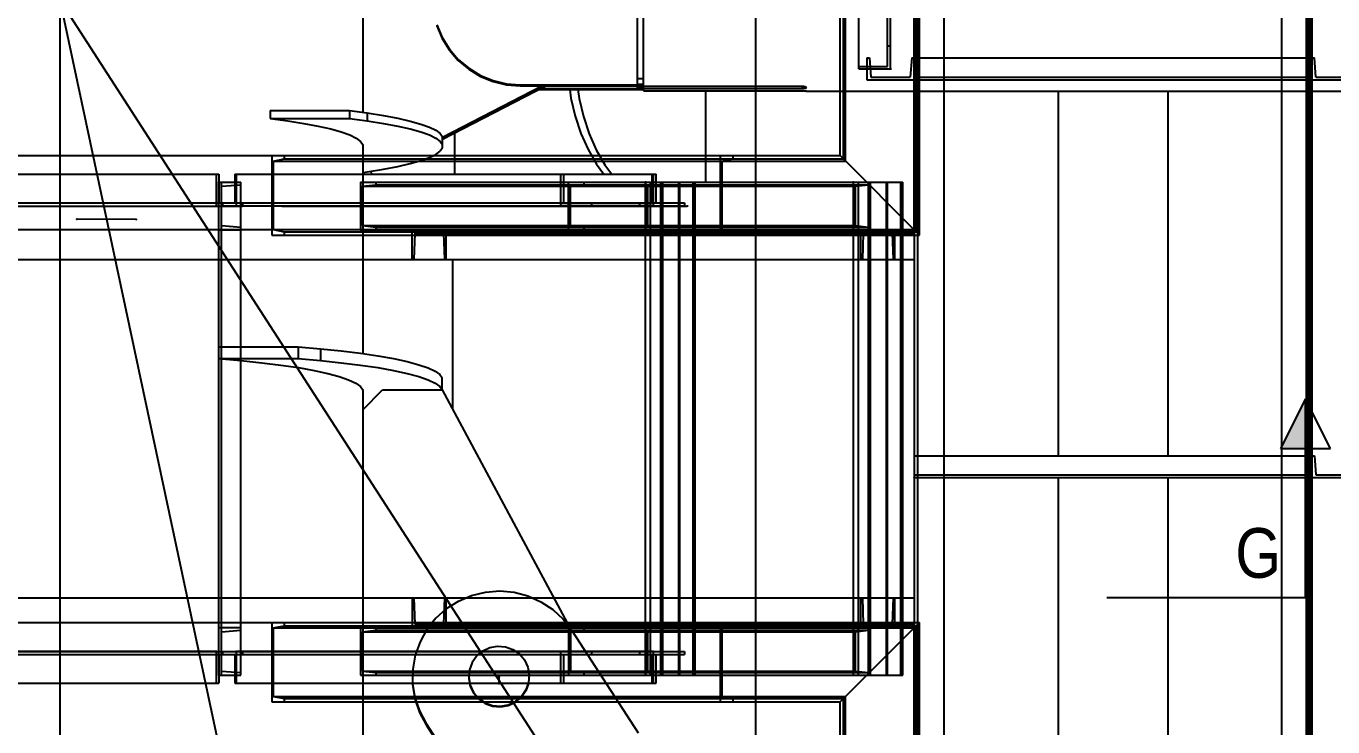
# Model space of a CAD drawing. Header units: millimetres. Extents: x 150209.93 to 150215.05, y 136675.65 to 136679.93.
# Drawn here: x 150213.5068 to 150213.5725, y 136678.7424 to 136678.7776 of the extents above; entities that cross this region are included whole.
import ezdxf

# ---------------------------------------------------------------- set-up
doc = ezdxf.new("R2010")
doc.units = ezdxf.units.MM
doc.header["$LTSCALE"] = 0.25
for name, pattern in [('CENTER', [50.8, 31.75, -6.35, 6.35, -6.35]), ('XKITLINE00', [0]), ('XKITLINE02', [4, 2, -2]), ('XKITLINE03', [6, 3, -1, 1, -1])]:
    doc.linetypes.add(name, pattern=pattern)
doc.styles.add('ARIAL', font='arial.ttf')
doc.styles.add('ROMANS', font='romans.shx')
doc.dimstyles.new('MD300', dxfattribs={"dimtxt": 2.5, "dimasz": 2.5, "dimexe": 1, "dimexo": 1, "dimgap": 0.5, "dimtad": 1, "dimdec": 1, "dimlfac": 50, "dimrnd": 0.5, "dimdsep": 46, "dimtxsty": 'ROMANS', "dimcen": 1, "dimclrd": 146, "dimclre": 146, "dimclrt": 30, "dimadec": 1, "dimazin": 2, "dimtfac": 1, "dimtdec": 1, "dimtmove": 0, "dimatfit": 1, "dimfxl": 1, "dimtolj": 1, "dimtzin": 0, "dimlwd": -1, "dimlwe": -1, "dimarcsym": 0})

# ---------------------------------------------------------------- blocks, each defined once
blk = doc.blocks.new('çatıı')
at = {"color": 8, "linetype": 'CENTER'}
for p, q in [((23075, 16877.2), (23075, 15209.12)), ((22900, 16010.75), (22900, 14354.32)), ((22900, 15740.27), (23075, 14920.27)), ((22900, 15740.27), (23430, 14920.27)), ((22919.2, 15685.17), (22904.3, 15685.25)), ((23010.5, 15568.49), (23010.5, 15570.14))]:
    blk.add_line(p, q, dxfattribs=at)
at = {"color": 116, "linetype": 'XKITLINE02', "true_color": 0x136734}
for p, q in [((23097.15, 15700.4), (23097.15, 16090.12)), ((23115, 15406.22), (23115, 16090.89)), ((23115.45, 15682.1), (23115.45, 16090.12)), ((23115.85, 15406.22), (23115.85, 16090.89)), ((23122.5, 15406.22), (23122.5, 16090.89)), ((23214.13, 15406.22), (23214.13, 16090.89)), ((23214.53, 15406.22), (23214.53, 16090.12)), ((23214.98, 15406.22), (23214.98, 16090.89)), ((23097.68, 15699.87), (23097.68, 16090.06)), ((23114.92, 15682.64), (23114.92, 16090.06)), ((23215.06, 15406.22), (23215.06, 16090.06)), ((23207.48, 15406.22), (23207.48, 16028.83)), ((23122.5, 15406.22), (23122.5, 15976.69)), ((23108.2, 15723.61), (23108.2, 15826.28)), ((23109, 15723.03), (23109, 15826.28)), ((23101, 15723.03), (23101, 15821.06)), ((23096.3, 15717.45), (23096.3, 15763.1)), ((23116.3, 15717.45), (23116.3, 15763.1)), ((23122.5, 15717.45), (23122.5, 15763.1)), ((23207.48, 15406.22), (23207.48, 15763.1)), ((23213.68, 15717.45), (23213.68, 15763.1)), ((23108.2, 15728.83), (23109, 15728.83)), ((23103, 15725.78), (23103.68, 15725.78)), ((23103, 15725.78), (23103, 15720.28)), ((23103, 15725.78), (23103, 15720.28)), ((23103.68, 15725.78), (23104.06, 15720.98)), ((23103.68, 15725.78), (23104.06, 15720.98)), ((23114.32, 15725.78), (23113.94, 15720.98)), ((23114.32, 15725.78), (23113.94, 15720.98)), ((23114.32, 15725.78), (23115, 15725.78)), ((23115, 15725.78), (23115, 15720.28)), ((23115, 15725.78), (23115, 15720.28)), ((23115, 15720.28), (23115, 15725.78)), ((23115, 15725.78), (23214.98, 15725.78)), ((23214.98, 15720.28), (23214.98, 15725.78)), ((23214.98, 15725.78), (23215.66, 15725.78)), ((23214.98, 15720.28), (23214.98, 15725.78)), ((23214.98, 15720.28), (23214.98, 15725.78)), ((23216.04, 15720.98), (23215.66, 15725.78)), ((23216.04, 15720.98), (23215.66, 15725.78)), ((23101, 15723.61), (23108.2, 15723.61)), ((23101, 15723.03), (23109, 15723.03)), ((23103, 15720.28), (23115, 15720.28)), ((23104.06, 15720.98), (23113.94, 15720.98)), ((23115, 15720.98), (23214.98, 15720.98)), ((23115, 15720.28), (23214.98, 15720.28)), ((23214.98, 15720.28), (23226.98, 15720.28)), ((23216.04, 15720.98), (23225.92, 15720.98)), ((22140, 15700.4), (22956.46, 15700.4)), ((22140, 15699.87), (22953.65, 15699.87)), ((22802.22, 15701.25), (22956.46, 15701.25)), ((22953.29, 15701.25), (22956.46, 15701.25)), ((22953.29, 15701.25), (22953.29, 15681.25)), ((22953.29, 15701.25), (22994.01, 15701.25)), ((22953.29, 15701.25), (22953.29, 15681.25)), ((22953.65, 15699.87), (22956.46, 15700.4)), ((22953.65, 15699.87), (22956.46, 15700.4)), ((22953.65, 15699.87), (22953.65, 15682.64)), ((22953.65, 15699.87), (22953.65, 15682.63)), ((22953.65, 15699.87), (23066.53, 15699.87)), ((22956.46, 15701.25), (22956.46, 15700.4)), ((22956.46, 15701.25), (22956.46, 15700.4)), ((22956.46, 15700.4), (23069.34, 15700.4)), ((22958.9, 15701.25), (22994.01, 15701.25)), ((23066.17, 15701.25), (23069.34, 15701.25)), ((23066.53, 15699.87), (23069.34, 15700.4)), ((23066.53, 15699.87), (23069.34, 15700.4)), ((23066.53, 15699.87), (23066.53, 15682.63)), ((23066.53, 15699.87), (23097.68, 15699.87)), ((23066.53, 15699.87), (23066.53, 15682.64)), ((23069.34, 15701.25), (23069.34, 15700.4)), ((23069.34, 15701.25), (23069.34, 15700.4)), ((23069.34, 15700.4), (23097.15, 15700.4)), ((23096.3, 15701.25), (23097.68, 15699.87)), ((22867.75, 15696.55), (22940.02, 15696.55)), ((22939.36, 15696.55), (22939.36, 15688.55)), ((22940.02, 15696.55), (22940.02, 15689.35)), ((22944.03, 15696.57), (22944.03, 15689.37)), ((22944.03, 15696.57), (23049.28, 15696.57)), ((22944.38, 15696.57), (22944.38, 15688.57)), ((22948.34, 15696.57), (23048.94, 15696.57)), ((23025.92, 15696.57), (23050.07, 15696.57)), ((23025.92, 15696.57), (23025.92, 15688.57)), ((23026.71, 15696.57), (23026.71, 15689.37)), ((23048.94, 15696.57), (23048.94, 15689.37)), ((23049.28, 15696.57), (23049.28, 15688.57)), ((23049.28, 15696.57), (23049.28, 15688.57)), ((23050.07, 15689.37), (23050.07, 15696.57)), ((22939.99, 15570.57), (22939.99, 15694.57)), ((22939.99, 15694.57), (22945.49, 15694.57)), ((22939.99, 15694.57), (22945.49, 15694.57)), ((22939.99, 15682.57), (22939.99, 15694.57)), ((22940.69, 15570.57), (22940.69, 15694.57)), ((22940.69, 15693.51), (22945.49, 15693.89)), ((22940.69, 15683.64), (22940.69, 15693.51)), ((22945.49, 15570.57), (22945.49, 15694.57)), ((22945.49, 15693.89), (22945.49, 15694.57)), ((22975.67, 15694.57), (23051.19, 15694.57)), ((22975.67, 15694.57), (22975.67, 15682.57)), ((22976.16, 15693.51), (22979.5, 15693.89)), ((22976.16, 15693.51), (22976.16, 15683.64)), ((22976.16, 15693.51), (23047.85, 15693.51)), ((22979.5, 15694.57), (22979.5, 15693.89)), ((22979.5, 15693.89), (23051.19, 15693.89)), ((23027.95, 15694.57), (23103.48, 15694.57)), ((23027.95, 15682.57), (23027.95, 15694.57)), ((23028.44, 15693.51), (23031.79, 15693.89)), ((23028.44, 15683.64), (23028.44, 15693.51)), ((23028.44, 15693.51), (23100.13, 15693.51)), ((23031.79, 15694.57), (23031.79, 15693.89)), ((23031.79, 15693.89), (23103.48, 15693.89)), ((23047.36, 15694.57), (23047.36, 15682.57)), ((23047.36, 15675.07), (23047.36, 15694.57)), ((23047.36, 15694.57), (23059.8, 15694.57)), ((23047.85, 15693.51), (23051.19, 15693.89)), ((23047.85, 15693.51), (23047.85, 15683.64)), ((23048.61, 15570.57), (23048.61, 15694.57)), ((23051.19, 15694.57), (23051.19, 15693.89)), ((23051.19, 15675.07), (23051.19, 15694.57)), ((23051.68, 15675.07), (23051.68, 15694.57)), ((23055.69, 15675.07), (23055.69, 15694.57)), ((23055.96, 15570.57), (23055.96, 15694.57)), ((23059.31, 15675.07), (23059.31, 15694.57)), ((23059.8, 15675.07), (23059.8, 15694.57)), ((23066.17, 15694.57), (23099.65, 15694.57)), ((23099.65, 15675.07), (23099.65, 15694.57)), ((23099.65, 15694.57), (23112.08, 15694.57)), ((23099.65, 15682.57), (23099.65, 15694.57)), ((23100.13, 15693.51), (23103.48, 15693.89)), ((23100.13, 15693.51), (23100.13, 15683.64)), ((23100.9, 15570.57), (23100.9, 15694.57)), ((23103.48, 15675.07), (23103.48, 15694.57)), ((23103.48, 15693.89), (23103.48, 15694.57)), ((23103.97, 15675.07), (23103.97, 15694.57)), ((23107.97, 15675.07), (23107.97, 15694.57)), ((23108.25, 15570.57), (23108.25, 15694.57)), ((23111.6, 15675.07), (23111.6, 15694.57)), ((23112.08, 15675.07), (23112.08, 15694.57)), ((22868.4, 15689.35), (22940.02, 15689.35)), ((22874.3, 15689.35), (22945.92, 15689.35)), ((22940.02, 15689.35), (22945.92, 15689.35)), ((22940.93, 15689.37), (22940.93, 15688.57)), ((22940.93, 15689.37), (23048.94, 15689.37)), ((22945.92, 15689.35), (22945.92, 15688.55)), ((23026.71, 15689.37), (23057.14, 15689.37)), ((23033.78, 15689.37), (23033.78, 15688.57)), ((23045.84, 15689.37), (23045.84, 15688.57)), ((23057.14, 15689.37), (23057.14, 15688.57)), ((22867.75, 15688.55), (22939.36, 15688.55)), ((22874.3, 15688.55), (22945.92, 15688.55)), ((22939.36, 15688.55), (22945.92, 15688.55)), ((22940.93, 15688.57), (23049.28, 15688.57)), ((22948.34, 15688.57), (23049.28, 15688.57)), ((23025.92, 15688.57), (23057.14, 15688.57)), ((22140, 15682.63), (22953.65, 15682.64)), ((22140, 15682.57), (22997.13, 15682.57)), ((22939.99, 15682.57), (22945.49, 15682.57)), ((22940.69, 15683.64), (22945.49, 15683.25)), ((22945.49, 15682.57), (22945.49, 15683.25)), ((22953.65, 15682.64), (22956.46, 15682.1)), ((22953.65, 15682.63), (23066.53, 15682.64)), ((22953.65, 15682.63), (22956.46, 15682.1)), ((22975.67, 15682.57), (23051.19, 15682.57)), ((22976.16, 15683.64), (22979.5, 15683.25)), ((22976.16, 15683.64), (23047.85, 15683.64)), ((22979.5, 15683.25), (22979.5, 15682.57)), ((22979.5, 15683.25), (23051.19, 15683.25)), ((22988.68, 15681.25), (22988.68, 15682.57)), ((22988.68, 15681.25), (22988.68, 15682.57)), ((22988.68, 15682.57), (23110.01, 15682.57)), ((22997.13, 15682.57), (22997.13, 15675.07)), ((22997.13, 15682.57), (22997.13, 15675.07)), ((23027.95, 15682.57), (23103.48, 15682.57)), ((23028.44, 15683.64), (23031.79, 15683.25)), ((23028.44, 15683.64), (23100.13, 15683.64)), ((23031.79, 15683.25), (23031.79, 15682.57)), ((23031.79, 15683.25), (23103.48, 15683.25)), ((23047.85, 15683.64), (23051.19, 15683.25)), ((23051.19, 15683.25), (23051.19, 15682.57)), ((23066.17, 15682.57), (23101.56, 15682.57)), ((23066.17, 15682.57), (23103.48, 15682.57)), ((23066.53, 15682.63), (23114.92, 15682.64)), ((23066.53, 15682.64), (23069.34, 15682.1)), ((23066.53, 15682.63), (23069.34, 15682.1)), ((23100.13, 15683.64), (23103.48, 15683.25)), ((23101.56, 15681.25), (23101.56, 15682.57)), ((23101.56, 15682.57), (23115.01, 15682.57)), ((23101.56, 15681.25), (23101.56, 15682.57)), ((23103.48, 15683.25), (23103.48, 15682.57)), ((23110.01, 15682.57), (23110.01, 15675.07)), ((23110.01, 15675.07), (23110.01, 15682.57)), ((23114.92, 15682.64), (23116.3, 15681.25)), ((23115.01, 15675.07), (23115.01, 15682.57)), ((23115.01, 15675.07), (23115.01, 15682.57)), ((22140, 15682.1), (22956.46, 15682.1)), ((22140, 15681.72), (22996.55, 15681.72)), ((22140, 15681.25), (22956.46, 15681.25)), ((22953.29, 15681.25), (23069.34, 15681.25)), ((22956.46, 15682.1), (22956.46, 15681.25)), ((22956.46, 15682.1), (22956.46, 15681.25)), ((22956.46, 15682.1), (23069.34, 15682.1)), ((22989.27, 15681.72), (22989.04, 15675.07)), ((22989.27, 15681.72), (22989.04, 15675.07)), ((22989.27, 15681.72), (23066.17, 15681.72)), ((22996.55, 15681.72), (22996.77, 15675.07)), ((22996.55, 15681.72), (22996.77, 15675.07)), ((23066.17, 15681.72), (23109.42, 15681.72)), ((23069.34, 15682.1), (23069.34, 15681.25)), ((23069.34, 15682.1), (23115.45, 15682.1)), ((23069.34, 15682.1), (23069.34, 15681.25)), ((23102.14, 15681.72), (23101.92, 15675.07)), ((23102.14, 15681.72), (23101.92, 15675.07)), ((23102.14, 15681.72), (23115.01, 15681.72)), ((23109.42, 15681.72), (23109.65, 15675.07)), ((23109.42, 15681.72), (23109.65, 15675.07)), ((22823.8, 15675.07), (22976.2, 15675.07)), ((22988.68, 15675.07), (22997.13, 15675.07)), ((22988.68, 15675.07), (22989.04, 15675.07)), ((22996.77, 15675.07), (23110.01, 15675.07)), ((23109.65, 15675.07), (23110.01, 15675.07)), ((23115, 15620.28), (23115, 15625.78)), ((23115, 15625.78), (23122.5, 15625.78)), ((23207.48, 15625.78), (23214.98, 15625.78)), ((23214.98, 15625.78), (23214.98, 15620.28)), ((23214.98, 15625.78), (23215.66, 15625.78)), ((23214.98, 15625.78), (23214.98, 15620.28)), ((23214.98, 15620.28), (23214.98, 15625.78)), ((23215.66, 15625.78), (23216.04, 15620.98)), ((23215.66, 15625.78), (23216.04, 15620.98)), ((23115, 15620.98), (23214.98, 15620.98)), ((23115, 15620.28), (23122.5, 15620.28)), ((23207.48, 15620.28), (23214.98, 15620.28)), ((23214.98, 15620.28), (23226.98, 15620.28)), ((23216.04, 15620.98), (23225.92, 15620.98)), ((22823.8, 15590.07), (22997.13, 15590.07)), ((22988.68, 15590.07), (22989.04, 15590.07)), ((22988.68, 15590.07), (22988.68, 15582.57)), ((22988.68, 15590.07), (23110.01, 15590.07)), ((22988.68, 15590.07), (23024.25, 15590.07)), ((22988.68, 15590.07), (22988.68, 15582.57)), ((22989.04, 15590.07), (22989.27, 15583.42)), ((22989.04, 15590.07), (22989.27, 15583.42)), ((22996.77, 15590.07), (22996.55, 15583.42)), ((22996.77, 15590.07), (22996.55, 15583.42)), ((22997.13, 15590.07), (22997.13, 15582.57)), ((22997.13, 15590.07), (22997.13, 15582.57)), ((23047.36, 15570.57), (23047.36, 15590.07)), ((23051.19, 15570.57), (23051.19, 15590.07)), ((23051.68, 15570.57), (23051.68, 15590.07)), ((23055.69, 15570.57), (23055.69, 15590.07)), ((23059.31, 15570.57), (23059.31, 15590.07)), ((23059.8, 15570.57), (23059.8, 15590.07)), ((23099.65, 15570.57), (23099.65, 15590.07)), ((23101.92, 15590.07), (23102.14, 15583.42)), ((23101.92, 15590.07), (23102.14, 15583.42)), ((23103.48, 15570.57), (23103.48, 15590.07)), ((23103.97, 15570.57), (23103.97, 15590.07)), ((23107.97, 15570.57), (23107.97, 15590.07)), ((23109.65, 15590.07), (23109.42, 15583.42)), ((23109.65, 15590.07), (23109.42, 15583.42)), ((23109.65, 15590.07), (23110.01, 15590.07)), ((23110.01, 15590.07), (23110.01, 15582.57)), ((23110.01, 15590.07), (23110.01, 15582.57)), ((23111.6, 15570.57), (23111.6, 15590.07)), ((23112.08, 15570.57), (23112.08, 15590.07)), ((23115.01, 15582.57), (23115.01, 15590.07)), ((22823.8, 15583.87), (22956.46, 15583.87)), ((22953.29, 15583.87), (22956.46, 15583.87)), ((22953.29, 15583.87), (22953.29, 15563.87)), ((22953.29, 15583.87), (23027.58, 15583.87)), ((22953.29, 15583.87), (22953.29, 15563.87)), ((22956.46, 15583.87), (22956.46, 15583.02)), ((22956.46, 15583.87), (22956.46, 15583.02)), ((22958.9, 15583.87), (23027.58, 15583.87)), ((23066.17, 15583.87), (23069.34, 15583.87)), ((23069.34, 15583.87), (23069.34, 15583.02)), ((23069.34, 15583.87), (23069.34, 15583.02)), ((23101.56, 15582.57), (23101.56, 15583.87)), ((23101.56, 15582.57), (23101.56, 15583.87)), ((23115, 15406.22), (23115, 15583.87)), ((23115.01, 15582.57), (23115.01, 15583.87)), ((22140, 15583.42), (22996.55, 15583.42)), ((22140, 15583.02), (22956.46, 15583.02)), ((22140, 15582.57), (22997.13, 15582.57)), ((22140, 15582.49), (22953.65, 15582.49)), ((22939.99, 15582.57), (22945.49, 15582.57)), ((22939.99, 15570.57), (22939.99, 15582.57)), ((22940.69, 15581.51), (22945.49, 15581.89)), ((22940.69, 15571.64), (22940.69, 15581.51)), ((22945.49, 15581.89), (22945.49, 15582.57)), ((22953.65, 15582.49), (22956.46, 15583.02)), ((22953.65, 15582.49), (22956.46, 15583.02)), ((22953.65, 15582.49), (22953.65, 15565.26)), ((22953.65, 15582.49), (22953.65, 15565.25)), ((22953.65, 15582.49), (23066.53, 15582.49)), ((22956.46, 15583.02), (23069.34, 15583.02)), ((22975.67, 15582.57), (23051.19, 15582.57)), ((22975.67, 15582.57), (22975.67, 15570.57)), ((22976.16, 15581.51), (22979.5, 15581.89)), ((22976.16, 15581.51), (22976.16, 15571.64)), ((22976.16, 15581.51), (23047.85, 15581.51)), ((22979.5, 15582.57), (22979.5, 15581.89)), ((22979.5, 15581.89), (23051.19, 15581.89)), ((22988.68, 15582.57), (23110.01, 15582.57)), ((22989.27, 15583.42), (23109.42, 15583.42)), ((23027.95, 15582.57), (23103.48, 15582.57)), ((23027.95, 15582.57), (23027.95, 15570.57)), ((23028.44, 15581.51), (23031.79, 15581.89)), ((23028.44, 15581.51), (23028.44, 15571.64)), ((23028.44, 15581.51), (23100.13, 15581.51)), ((23031.79, 15582.57), (23031.79, 15581.89)), ((23031.79, 15581.89), (23103.48, 15581.89)), ((23047.36, 15582.57), (23047.36, 15570.57)), ((23047.85, 15581.51), (23051.19, 15581.89)), ((23047.85, 15581.51), (23047.85, 15571.64)), ((23051.19, 15582.57), (23051.19, 15581.89)), ((23066.53, 15582.49), (23069.34, 15583.02)), ((23066.53, 15582.49), (23069.34, 15583.02)), ((23066.53, 15582.49), (23066.53, 15565.26)), ((23066.53, 15582.49), (23066.53, 15565.25)), ((23066.53, 15582.49), (23114.92, 15582.49)), ((23069.34, 15583.02), (23115.45, 15583.02)), ((23099.65, 15570.57), (23099.65, 15582.57)), ((23100.13, 15581.51), (23103.48, 15581.89)), ((23100.13, 15581.51), (23100.13, 15571.64)), ((23101.56, 15582.57), (23115.01, 15582.57)), ((23102.14, 15583.42), (23115.01, 15583.42)), ((23103.48, 15582.57), (23103.48, 15581.89)), ((23114.92, 15406.22), (23114.92, 15582.49)), ((23115.01, 15583.42), (23115.01, 15583.42)), ((23115.01, 15582.57), (23115.01, 15582.57)), ((23115.45, 15406.22), (23115.45, 15583.02)), ((22867.75, 15576.57), (22945.92, 15576.57)), ((22868.4, 15575.77), (22945.92, 15575.77)), ((22939.36, 15576.57), (22939.36, 15568.57)), ((22940.02, 15575.77), (22940.02, 15568.57)), ((22940.93, 15576.57), (23049.28, 15576.57)), ((22940.93, 15576.57), (22940.93, 15575.77)), ((22940.93, 15575.77), (23048.94, 15575.77)), ((22944.03, 15575.77), (22944.03, 15568.57)), ((22944.38, 15576.57), (22944.38, 15568.57)), ((22945.92, 15576.57), (22945.92, 15575.77)), ((23025.92, 15576.57), (23057.14, 15576.57)), ((23025.92, 15576.57), (23025.92, 15568.57)), ((23026.71, 15575.77), (23057.14, 15575.77)), ((23026.71, 15575.77), (23026.71, 15568.57)), ((23033.78, 15576.57), (23033.78, 15575.77)), ((23045.84, 15576.57), (23045.84, 15575.77)), ((23048.94, 15575.77), (23048.94, 15568.57)), ((23049.28, 15576.57), (23049.28, 15568.57)), ((23049.28, 15576.57), (23049.28, 15568.57)), ((23050.07, 15568.57), (23050.07, 15575.77)), ((23057.14, 15576.57), (23057.14, 15575.77)), ((22940.69, 15571.64), (22945.49, 15571.25)), ((22945.49, 15570.57), (22945.49, 15571.25)), ((22976.16, 15571.64), (22979.5, 15571.25)), ((22976.16, 15571.64), (23047.85, 15571.64)), ((22979.5, 15571.25), (22979.5, 15570.57)), ((22979.5, 15571.25), (23051.19, 15571.25)), ((23028.44, 15571.64), (23031.79, 15571.25)), ((23028.44, 15571.64), (23100.13, 15571.64)), ((23031.79, 15571.25), (23031.79, 15570.57)), ((23031.79, 15571.25), (23103.48, 15571.25)), ((23047.85, 15571.64), (23051.19, 15571.25)), ((23051.19, 15571.25), (23051.19, 15570.57)), ((23100.13, 15571.64), (23103.48, 15571.25)), ((23103.48, 15570.57), (23103.48, 15571.25)), ((22867.75, 15568.57), (22940.02, 15568.57)), ((22939.99, 15570.57), (22945.49, 15570.57)), ((22939.99, 15570.57), (22945.49, 15570.57)), ((22944.03, 15568.57), (23049.28, 15568.57)), ((22975.67, 15570.57), (23051.19, 15570.57)), ((23003.58, 15570.57), (23051.19, 15570.57)), ((23025.92, 15568.57), (23050.07, 15568.57)), ((23027.95, 15570.57), (23103.48, 15570.57)), ((23032.24, 15570.57), (23103.48, 15570.57)), ((23047.36, 15570.57), (23059.8, 15570.57)), ((23099.65, 15570.57), (23112.08, 15570.57)), ((22140, 15565.25), (22953.65, 15565.26)), ((22140, 15564.72), (22956.46, 15564.72)), ((22953.65, 15565.26), (22956.46, 15564.72)), ((22953.65, 15565.25), (23066.53, 15565.26)), ((22953.65, 15565.25), (22956.46, 15564.72)), ((22956.46, 15564.72), (22956.46, 15563.87)), ((22956.46, 15564.72), (22956.46, 15563.87)), ((22956.46, 15564.72), (23069.34, 15564.72)), ((23066.53, 15565.26), (23069.34, 15564.72)), ((23066.53, 15565.25), (23097.68, 15565.26)), ((23066.53, 15565.25), (23069.34, 15564.72)), ((23069.34, 15564.72), (23069.34, 15563.87)), ((23069.34, 15564.72), (23069.34, 15563.87)), ((23069.34, 15564.72), (23097.15, 15564.72)), ((23096.3, 15563.87), (23097.68, 15565.26)), ((23096.3, 15563.87), (23097.68, 15565.26)), ((23097.15, 15406.22), (23097.15, 15564.72)), ((23097.68, 15406.22), (23097.68, 15565.26)), ((22140, 15563.87), (22956.46, 15563.87)), ((22953.29, 15563.87), (22958.9, 15563.87)), ((22953.88, 15563.87), (23040.44, 15563.87)), ((23066.17, 15563.87), (23069.34, 15563.87))]:
    blk.add_line(p, q, dxfattribs=at)
at = {"color": 1, "linetype": 'XKITLINE03'}
for p, q in [((23122.5, 15406.22), (23122.5, 16090.89)), ((23214.98, 16090.89), (23214.98, 15406.22)), ((23109, 15723.03), (23109, 15820.47)), ((23115, 15720.28), (23115, 15720.28)), ((23115, 15720.28), (23214.98, 15720.28)), ((23214.98, 15720.28), (23214.98, 15720.28)), ((22939.99, 15570.57), (22939.99, 15694.57)), ((23047.36, 15570.57), (23047.36, 15694.57)), ((23099.65, 15570.57), (23099.65, 15694.57)), ((22867.75, 15688.55), (22939.36, 15688.55)), ((22944.38, 15688.57), (23049.28, 15688.57)), ((22955.81, 15688.55), (23057.85, 15688.55)), ((23049.28, 15688.57), (23025.92, 15688.57)), ((22997.13, 15682.57), (22140, 15682.57)), ((22975.67, 15682.57), (23047.36, 15682.57)), ((23027.95, 15682.57), (23099.65, 15682.57)), ((23115, 15620.28), (23214.98, 15620.28)), ((23214.98, 15620.28), (23214.98, 15620.28)), ((22140, 15582.57), (22987.13, 15582.57)), ((22975.67, 15582.57), (23047.36, 15582.57)), ((23027.95, 15582.57), (23099.65, 15582.57)), ((22939.36, 15576.57), (22867.75, 15576.57)), ((23049.28, 15576.57), (22944.38, 15576.57)), ((23025.92, 15576.57), (23049.28, 15576.57))]:
    blk.add_line(p, q, dxfattribs=at)
at = {"color": 8, "linetype": 'XKITLINE00'}
for p, q in [((22976.2, 15770.29), (22976.2, 15712.12)), ((23045.3, 15722.56), (23045.3, 15762.55)), ((23046.8, 15718.71), (23046.8, 15763.01)), ((22994.87, 15734.1), (22996.19, 15730.94)), ((22994.87, 15733.85), (22996.19, 15730.69)), ((22996.19, 15730.94), (22998, 15728.02)), ((22996.19, 15730.69), (22998, 15727.77)), ((22998, 15728.02), (23000.24, 15725.42)), ((22998, 15727.77), (23000.24, 15725.16)), ((23000.24, 15725.42), (23002.86, 15723.19)), ((23000.24, 15725.16), (23002.86, 15722.94)), ((23002.86, 15723.19), (23005.81, 15721.4)), ((23002.86, 15722.94), (23005.81, 15721.15)), ((23045.3, 15719.17), (23045.3, 15722.56)), ((22996.23, 15705.83), (23021.3, 15718.77)), ((22996.23, 15705.32), (23022.29, 15718.77)), ((23005.81, 15721.4), (23009, 15720.09)), ((23005.81, 15721.15), (23009, 15719.84)), ((23009, 15720.09), (23012.35, 15719.29)), ((23009, 15719.84), (23012.35, 15719.04)), ((23012.35, 15719.29), (23012.35, 15719.04)), ((23012.35, 15719.29), (23015.8, 15719.03)), ((23012.35, 15719.04), (23015.8, 15718.77)), ((23015.8, 15719.03), (23046.8, 15719.03)), ((23015.8, 15719.03), (23015.8, 15718.77)), ((23015.8, 15718.77), (23046.8, 15718.77)), ((23045.3, 15720.61), (23046.8, 15720.61)), ((23045.3, 15719.17), (23046.8, 15719.17)), ((23045.3, 15717.99), (23045.3, 15718.76)), ((23046.8, 15718.71), (23046.8, 15718.54)), ((23046.8, 15717.61), (23046.8, 15718.71)), ((23046.8, 15718.71), (23086.8, 15718.71)), ((23086.8, 15718.71), (23087.11, 15718.69)), ((23086.8, 15718.71), (23086.8, 15718.12)), ((23087.11, 15718.69), (23087.39, 15718.64)), ((23087.11, 15718.69), (23087.11, 15718.13)), ((23087.39, 15718.64), (23087.63, 15718.56)), ((23020.56, 15717.88), (23046.8, 15717.88)), ((23021.05, 15718.14), (23045.3, 15718.14)), ((23028.3, 15717.88), (23028.6, 15715.68)), ((23028.6, 15715.68), (23029.64, 15711.12)), ((23030.36, 15717.88), (23030.67, 15715.58)), ((23030.67, 15715.58), (23031.71, 15711.02)), ((23045.3, 15718.54), (23046.8, 15718.54)), ((23045.3, 15718.29), (23046.8, 15718.29)), ((23045.3, 15717.99), (23045.3, 15717.93)), ((23045.3, 15717.99), (23046.8, 15717.99)), ((23045.3, 15717.93), (23046.8, 15717.93)), ((23046.8, 15718.12), (23086.8, 15718.12)), ((23046.8, 15717.61), (23046.8, 15717.51)), ((23046.8, 15717.51), (23086.8, 15717.51)), ((23062.43, 15717.51), (23062.43, 15694.57)), ((23086.8, 15718.12), (23087.11, 15718.13)), ((23086.8, 15717.51), (23087.11, 15717.51)), ((23087.11, 15718.13), (23087.39, 15718.16)), ((23087.11, 15717.51), (23087.39, 15717.51)), ((23087.39, 15718.16), (23087.63, 15718.21)), ((23087.39, 15717.51), (23087.63, 15717.5)), ((23087.47, 15717.5), (23087.63, 15717.49)), ((23087.63, 15718.56), (23087.8, 15718.46)), ((23087.63, 15718.21), (23087.8, 15718.26)), ((23087.63, 15717.5), (23087.8, 15717.49)), ((23087.63, 15717.49), (23087.8, 15717.45)), ((23087.8, 15718.46), (23087.88, 15718.39)), ((23087.8, 15718.26), (23087.88, 15718.33)), ((23087.8, 15717.49), (23087.88, 15717.48)), ((23087.8, 15717.45), (23087.88, 15717.46)), ((23087.8, 15717.45), (23242.19, 15717.45)), ((23087.88, 15718.39), (23087.88, 15718.33)), ((23087.88, 15717.48), (23087.88, 15717.46)), ((23151.2, 15717.45), (23151.2, 15625.78)), ((23178.8, 15717.45), (23178.8, 15625.78)), ((22952.88, 15712.56), (22972.88, 15712.56)), ((22952.88, 15712.56), (22952.88, 15710.57)), ((22972.88, 15712.56), (22977.34, 15711.96)), ((22972.88, 15712.56), (22972.88, 15710.57)), ((22952.88, 15710.57), (22957.34, 15709.98)), ((22952.88, 15710.57), (22972.88, 15710.57)), ((22957.34, 15709.98), (22961.4, 15709.34)), ((22961.4, 15709.34), (22965.01, 15708.66)), ((22972.88, 15710.57), (22977.34, 15709.98)), ((22977.34, 15711.96), (22981.4, 15711.32)), ((22977.34, 15711.96), (22977.34, 15709.98)), ((22977.34, 15709.98), (22981.4, 15709.34)), ((22981.4, 15711.32), (22985.01, 15710.64)), ((22981.4, 15709.34), (22985.01, 15708.66)), ((22985.01, 15710.64), (22988.16, 15709.92)), ((22988.16, 15709.92), (22990.81, 15709.17)), ((22990.81, 15709.17), (22992.96, 15708.4)), ((23029.64, 15711.12), (23031.08, 15706.79)), ((23031.71, 15711.02), (23033.14, 15706.69)), ((22965.01, 15708.66), (22968.16, 15707.94)), ((22968.16, 15707.94), (22970.81, 15707.19)), ((22970.81, 15707.19), (22972.96, 15706.41)), ((22972.96, 15706.41), (22974.59, 15705.62)), ((22974.59, 15705.62), (22975.68, 15704.81)), ((22985.01, 15708.66), (22988.16, 15707.94)), ((22988.16, 15707.94), (22990.81, 15707.19)), ((22990.81, 15707.19), (22992.96, 15706.41)), ((22992.96, 15708.4), (22994.59, 15707.6)), ((22992.96, 15706.41), (22994.59, 15705.62)), ((22994.59, 15707.6), (22995.68, 15706.79)), ((22994.59, 15705.62), (22995.68, 15704.81)), ((22995.68, 15706.79), (22996.23, 15705.97)), ((22996.23, 15703.16), (22996.23, 15705.97)), ((22999.32, 15706.92), (22999.32, 15696.57)), ((23031.08, 15706.79), (23032.89, 15702.74)), ((23033.14, 15706.69), (23034.95, 15702.64)), ((22975.68, 15704.81), (22976.23, 15703.99)), ((22976.2, 15704.03), (22976.2, 15651.45)), ((22976.23, 15703.16), (22976.2, 15703.12)), ((22976.23, 15703.99), (22976.23, 15703.16)), ((22994.59, 15701.53), (22995.68, 15702.34)), ((22995.68, 15704.81), (22996.23, 15703.99)), ((22996.23, 15703.16), (22995.68, 15702.34)), ((23032.89, 15702.74), (23035.05, 15699.04)), ((23034.95, 15702.64), (23037.11, 15698.94)), ((22985.01, 15698.49), (22988.16, 15699.21)), ((22988.16, 15699.21), (22990.81, 15699.96)), ((22990.81, 15699.96), (22992.96, 15700.74)), ((22992.96, 15700.74), (22994.59, 15701.53)), ((23035.05, 15699.04), (23036.9, 15696.57)), ((23037.11, 15698.94), (23038.89, 15696.57)), ((22976.2, 15697.02), (22977.34, 15697.17)), ((22976.29, 15697.03), (22976.74, 15696.57)), ((22977.34, 15697.17), (22981.4, 15697.81)), ((22978.02, 15697.28), (22978.7, 15696.57)), ((22981.4, 15697.81), (22985.01, 15698.49)), ((22998.8, 15682.57), (22998.8, 15682.57)), ((22998.8, 15675.07), (22998.8, 15637.46)), ((22939.95, 15653.16), (22959.95, 15653.16)), ((22939.95, 15653.16), (22939.95, 15650.19)), ((22959.95, 15653.16), (22965.55, 15652.68)), ((22959.95, 15653.16), (22959.95, 15650.19)), ((22939.95, 15650.19), (22945.55, 15649.71)), ((22939.95, 15650.19), (22959.95, 15650.19)), ((22945.55, 15649.71), (22950.79, 15649.16)), ((22959.95, 15650.19), (22965.55, 15649.71)), ((22965.55, 15652.68), (22970.79, 15652.14)), ((22965.55, 15652.68), (22965.55, 15649.71)), ((22965.55, 15649.71), (22970.79, 15649.16)), ((22970.79, 15652.14), (22975.63, 15651.54)), ((22975.63, 15651.54), (22980.04, 15650.88)), ((22980.04, 15650.88), (22983.97, 15650.18)), ((22983.97, 15650.18), (22987.4, 15649.44)), ((22950.79, 15649.16), (22955.63, 15648.56)), ((22955.63, 15648.56), (22960.04, 15647.91)), ((22960.04, 15647.91), (22963.97, 15647.21)), ((22963.97, 15647.21), (22967.4, 15646.47)), ((22967.4, 15646.47), (22970.3, 15645.69)), ((22970.79, 15649.16), (22975.63, 15648.56)), ((22975.63, 15648.56), (22980.04, 15647.91)), ((22980.04, 15647.91), (22983.97, 15647.21)), ((22983.97, 15647.21), (22987.4, 15646.47)), ((22987.4, 15649.44), (22990.3, 15648.66)), ((22987.4, 15646.47), (22990.3, 15645.69)), ((22990.3, 15648.66), (22992.65, 15647.86)), ((22992.65, 15647.86), (22994.43, 15647.03)), ((22994.43, 15647.03), (22995.62, 15646.18)), ((22970.3, 15645.69), (22972.65, 15644.88)), ((22972.65, 15644.88), (22974.43, 15644.05)), ((22974.43, 15644.05), (22975.62, 15643.2)), ((22975.62, 15643.2), (22976.22, 15642.35)), ((22990.3, 15645.69), (22992.65, 15644.88)), ((22992.65, 15644.88), (22994.43, 15644.05)), ((22994.43, 15644.05), (22995.62, 15643.2)), ((22995.62, 15646.18), (22996.22, 15645.32)), ((22995.62, 15643.2), (22996.22, 15642.35)), ((22996.22, 15642.25), (22996.22, 15645.32)), ((22976.19, 15637.34), (22981.19, 15642.3)), ((22976.2, 15642.38), (22976.2, 15637.34)), ((22976.22, 15641.49), (22976.2, 15641.45)), ((22976.22, 15642.35), (22976.22, 15641.49)), ((22981.19, 15642.3), (22996.19, 15642.3)), ((22996.19, 15642.3), (23028.32, 15582.49)), ((22976.19, 15637.34), (22976.2, 15544.33)), ((23151.2, 15620.28), (23151.2, 15525.78)), ((23178.8, 15620.28), (23178.8, 15525.78)), ((23000.29, 15589.24), (23003.6, 15590.65)), ((23003.6, 15590.65), (23007.09, 15591.5)), ((23007.09, 15591.5), (23010.68, 15591.76)), ((23010.68, 15591.76), (23014.27, 15591.44)), ((23014.27, 15591.44), (23017.75, 15590.53)), ((23017.75, 15590.53), (23021.04, 15589.07)), ((22994.58, 15584.92), (22997.25, 15587.32)), ((22997.25, 15587.32), (23000.29, 15589.24)), ((23021.04, 15589.07), (23024.03, 15587.09)), ((23024.03, 15587.09), (23026.66, 15584.65)), ((22994.58, 15584.92), (22992.35, 15582.12)), ((23026.66, 15584.65), (23028.85, 15581.81)), ((22992.35, 15582.12), (22990.61, 15579)), ((23028.85, 15581.81), (23045.46, 15556.1)), ((22990.61, 15579), (22989.41, 15575.63)), ((23006.39, 15576.69), (23008.19, 15577.53)), ((23008.19, 15577.53), (23010.14, 15577.87)), ((23010.14, 15577.87), (23012.12, 15577.71)), ((23012.12, 15577.71), (23013.99, 15577.04)), ((22989.41, 15575.63), (22988.79, 15572.11)), ((23004.88, 15575.42), (23003.74, 15573.8)), ((23004.88, 15575.42), (23006.39, 15576.69)), ((23013.99, 15577.04), (23015.61, 15575.92)), ((23015.61, 15575.92), (23016.89, 15574.41)), ((23016.89, 15574.41), (23017.74, 15572.63)), ((22988.79, 15572.11), (22988.76, 15568.54)), ((23003.07, 15571.95), (23002.9, 15569.99)), ((23003.74, 15573.8), (23003.07, 15571.95)), ((23017.74, 15572.63), (23018.09, 15570.69)), ((23018.09, 15570.69), (23017.92, 15568.73)), ((22988.76, 15568.54), (22988.76, 15568.16)), ((22988.76, 15568.54), (22989.32, 15565.01)), ((22988.76, 15568.16), (22989.32, 15564.63)), ((23002.9, 15569.99), (23003.25, 15568.06)), ((23002.9, 15569.89), (23003.25, 15567.95)), ((23002.9, 15569.89), (23003.25, 15567.95)), ((23002.9, 15569.79), (23003.25, 15567.85)), ((23003.25, 15568.06), (23004.1, 15566.27)), ((23003.25, 15567.95), (23004.1, 15566.17)), ((23003.25, 15567.95), (23004.1, 15566.17)), ((23003.25, 15567.85), (23004.1, 15566.07)), ((23017.92, 15568.73), (23017.25, 15566.88)), ((23017.92, 15568.63), (23017.25, 15566.78)), ((23017.92, 15568.63), (23017.25, 15566.78)), ((23017.92, 15568.53), (23017.25, 15566.68)), ((22989.32, 15565.01), (22990.46, 15561.63)), ((22989.32, 15564.63), (22990.46, 15561.24)), ((23004.1, 15566.27), (23005.38, 15564.77)), ((23004.1, 15566.27), (23004.1, 15566.17)), ((23004.1, 15566.17), (23005.38, 15564.67)), ((23004.1, 15566.17), (23004.1, 15566.07)), ((23004.1, 15566.17), (23005.38, 15564.67)), ((23004.1, 15566.07), (23005.38, 15564.57)), ((23005.38, 15564.77), (23007.01, 15563.65)), ((23005.38, 15564.67), (23007.01, 15563.55)), ((23005.38, 15564.67), (23007.01, 15563.55)), ((23005.38, 15564.57), (23007.01, 15563.44)), ((23014.6, 15564), (23016.11, 15565.27)), ((23014.6, 15563.9), (23016.11, 15565.16)), ((23014.6, 15563.9), (23016.11, 15565.16)), ((23014.6, 15563.79), (23016.11, 15565.06)), ((23017.25, 15566.88), (23016.11, 15565.27)), ((23017.25, 15566.78), (23016.11, 15565.16)), ((23017.25, 15566.78), (23016.11, 15565.16)), ((23017.25, 15566.68), (23016.11, 15565.06)), ((22990.46, 15561.63), (22990.46, 15561.24)), ((22990.46, 15561.63), (22992.14, 15558.47)), ((22990.46, 15561.24), (22992.14, 15558.09)), ((23007.01, 15563.65), (23008.87, 15562.98)), ((23007.01, 15563.55), (23008.87, 15562.88)), ((23007.01, 15563.55), (23008.87, 15562.88)), ((23007.01, 15563.44), (23008.87, 15562.78)), ((23008.87, 15562.98), (23010.85, 15562.81)), ((23008.87, 15562.88), (23010.85, 15562.71)), ((23008.87, 15562.88), (23010.85, 15562.71)), ((23008.87, 15562.78), (23010.85, 15562.61)), ((23010.85, 15562.81), (23012.8, 15563.16)), ((23010.85, 15562.71), (23012.8, 15563.06)), ((23010.85, 15562.71), (23012.8, 15563.06)), ((23010.85, 15562.61), (23012.8, 15562.96)), ((23012.8, 15563.16), (23014.6, 15564)), ((23012.8, 15563.06), (23014.6, 15563.9)), ((23012.8, 15563.06), (23014.6, 15563.9)), ((23012.8, 15562.96), (23014.6, 15563.79)), ((23014.6, 15564), (23014.6, 15563.9)), ((23014.6, 15563.9), (23014.6, 15563.79)), ((22992.14, 15558.47), (23008.77, 15532.75)), ((22992.14, 15558.47), (22992.14, 15558.09)), ((22992.14, 15558.09), (23030.35, 15498.97))]:
    blk.add_line(p, q, dxfattribs=at)
at = {"color": 7, "linetype": 'XKITLINE00'}
for p, q in [((23096.3, 15701.25), (23096.3, 15717.45)), ((23116.3, 15681.25), (23116.3, 15717.45)), ((23122.5, 15438.02), (23122.5, 15717.45)), ((23207.48, 15406.22), (23207.48, 15717.45)), ((23213.68, 15406.22), (23213.68, 15717.45)), ((22994.01, 15701.25), (23066.17, 15701.25)), ((23066.17, 15701.25), (23066.17, 15681.25)), ((23066.17, 15701.25), (23096.3, 15701.25)), ((23066.17, 15701.25), (23066.17, 15681.25)), ((23096.3, 15701.25), (23116.3, 15681.25)), ((23096.3, 15701.25), (23116.3, 15681.25)), ((22976.2, 15681.25), (23066.17, 15681.25)), ((22988.68, 15675.07), (22988.68, 15681.25)), ((22988.68, 15675.07), (22988.68, 15681.25)), ((23066.17, 15681.25), (23116.3, 15681.25)), ((23101.56, 15675.07), (23101.56, 15681.25)), ((23101.56, 15675.07), (23101.56, 15681.25)), ((23115, 15583.87), (23115, 15681.25)), ((23115.01, 15675.07), (23115.01, 15681.25)), ((22976.2, 15675.07), (22988.68, 15675.07)), ((22988.68, 15675.07), (23101.56, 15675.07)), ((23047.36, 15590.07), (23047.36, 15675.07)), ((23051.19, 15590.07), (23051.19, 15675.07)), ((23051.68, 15590.07), (23051.68, 15675.07)), ((23055.69, 15590.07), (23055.69, 15675.07)), ((23059.31, 15590.07), (23059.31, 15675.07)), ((23059.8, 15590.07), (23059.8, 15675.07)), ((23099.65, 15590.07), (23099.65, 15675.07)), ((23101.56, 15675.07), (23115.01, 15675.07)), ((23103.48, 15590.07), (23103.48, 15675.07)), ((23103.97, 15590.07), (23103.97, 15675.07)), ((23107.97, 15590.07), (23107.97, 15675.07)), ((23111.6, 15590.07), (23111.6, 15675.07)), ((23112.08, 15590.07), (23112.08, 15675.07)), ((23122.5, 15625.78), (23207.48, 15625.78)), ((23122.5, 15620.28), (23207.48, 15620.28)), ((23024.25, 15590.07), (23101.56, 15590.07)), ((23101.56, 15590.07), (23115.01, 15590.07)), ((23101.56, 15583.87), (23101.56, 15590.07)), ((23101.56, 15583.87), (23101.56, 15590.07)), ((23115.01, 15583.87), (23115.01, 15590.07)), ((23027.58, 15583.87), (23066.17, 15583.87)), ((23066.17, 15583.87), (23066.17, 15563.87)), ((23066.17, 15583.87), (23066.17, 15563.87)), ((23066.17, 15583.87), (23116.3, 15583.87)), ((23096.3, 15563.87), (23116.3, 15583.87)), ((23096.3, 15563.87), (23116.3, 15583.87)), ((23116.3, 15447.61), (23116.3, 15583.87)), ((23040.44, 15563.87), (23066.17, 15563.87)), ((23066.17, 15563.87), (23096.3, 15563.87)), ((23096.3, 15478.55), (23096.3, 15563.87))]:
    blk.add_line(p, q, dxfattribs=at)
at = {"color": 30, "linetype": 'XKITLINE00'}
for p, q in [((23213.4, 15640.07), (23207.15, 15627.57)), ((23219.65, 15627.57), (23213.4, 15640.07)), ((23207.15, 15627.57), (23219.65, 15627.57))]:
    blk.add_line(p, q, dxfattribs=at)
at = {"color": 2, "linetype": 'XKITLINE00'}
for q in [(23213.4, 15640.07), (23163.4, 15590.07)]:
    blk.add_line((23213.4, 15590.07), q, dxfattribs=at)
at = {"color": 1, "linetype": 'XKITLINE00'}
for centre in [(23109, 15723.03), (23115, 15720.28), (23115, 15720.28), (23214.98, 15720.28), (23214.98, 15720.28), (22939.99, 15694.57), (23047.36, 15694.57), (23099.65, 15694.57), (22939.36, 15688.55), (22944.38, 15688.57), (22955.81, 15688.55), (23025.92, 15688.57), (23049.28, 15688.57), (23049.28, 15688.57), (23057.85, 15688.55), (22939.99, 15682.57), (22975.67, 15682.57), (22997.13, 15682.57), (23027.95, 15682.57), (23047.36, 15682.57), (23099.65, 15682.57), (23115, 15620.28), (23214.98, 15620.28), (23214.98, 15620.28), (22939.99, 15582.57), (22975.67, 15582.57), (22987.13, 15582.57), (23027.95, 15582.57), (23047.36, 15582.57), (23099.65, 15582.57), (22939.36, 15576.57), (22944.38, 15576.57), (23025.92, 15576.57), (23049.28, 15576.57), (23049.28, 15576.57), (22939.99, 15570.57), (23047.36, 15570.57), (23099.65, 15570.57)]:
    blk.add_circle(centre, 0.05, dxfattribs=at)
at = {"color": 8, "linetype": 'XKITLINE00'}
for centre in [(22904.3, 15685.25), (22919.2, 15685.17), (23010.5, 15570.14), (23010.5, 15568.49)]:
    blk.add_circle(centre, 0.05, dxfattribs=at)
at = {"color": 30, "linetype": 'Continuous'}
blk.add_solid([(23213.4, 15627.57), (23213.4, 15640.07), (23213.4, 15627.57), (23207.15, 15627.57)], dxfattribs=at)
at = {"color": 116, "true_color": 0x136734, "style": 'ARIAL', "width": 0.85}
blk.add_text('G', height=12.5, dxfattribs=at).set_placement((23195.74, 15595.07))
blk = doc.blocks.new('*D6')
at = {"color": 146, "transparency": 16777216}
for p, q in [((150212.86359, 136678.626031), (150213.527899, 136678.624802)), ((150212.83196, 136677.744973), (150212.83174, 136677.626088)), ((150213.556269, 136677.743633), (150213.556049, 136677.624748))]:
    blk.add_line(p, q, dxfattribs=at)
for points in [[(150212.863599, 136678.631031), (150212.86358, 136678.621031), (150212.83359, 136678.626086)], [(150213.527908, 136678.629802), (150213.527889, 136678.619802), (150213.557899, 136678.624747)]]:
    blk.add_solid(points, dxfattribs=at)
at = {"layer": 'DEFPOINTS', "color": 0, "transparency": 16777216}
for p in [(150212.83381, 136678.744971), (150213.558118, 136678.743631), (150213.557899, 136678.624747)]:
    blk.add_point(p, dxfattribs=at)
at = {"color": 30, "transparency": 16777216, "insert": (150213.19579, 136678.650416), "char_height": 0.03, "attachment_point": 5, "rotation": 359.89403, "style": 'ROMANS'}
blk.add_mtext('\\A1;36', dxfattribs=at)

msp = doc.modelspace()

# ---------------------------------------------------------------- block references
at = {"xscale": 0.0002000170049888334, "yscale": 0.0002000170049888334, "zscale": 0.0002000170049888334}
msp.add_blockref('çatıı', (150208.928067, 136675.630592), dxfattribs=at)

# ---------------------------------------------------------------- dimensions: what is measured, and where the dimension line sits
dim = msp.add_aligned_dim(p1=(150212.83381, 136678.744971), p2=(150213.558118, 136678.743631), distance=-0.118885, dimstyle='MD300', override={"dimtxt": 0.03, "dimasz": 0.03, "dimgap": 0.01})
dim.commit()
dim.dimension.update_dxf_attribs({"geometry": '*D6', "text_midpoint": (150213.19579, 136678.650416)})

doc.saveas('drawing.dxf')
